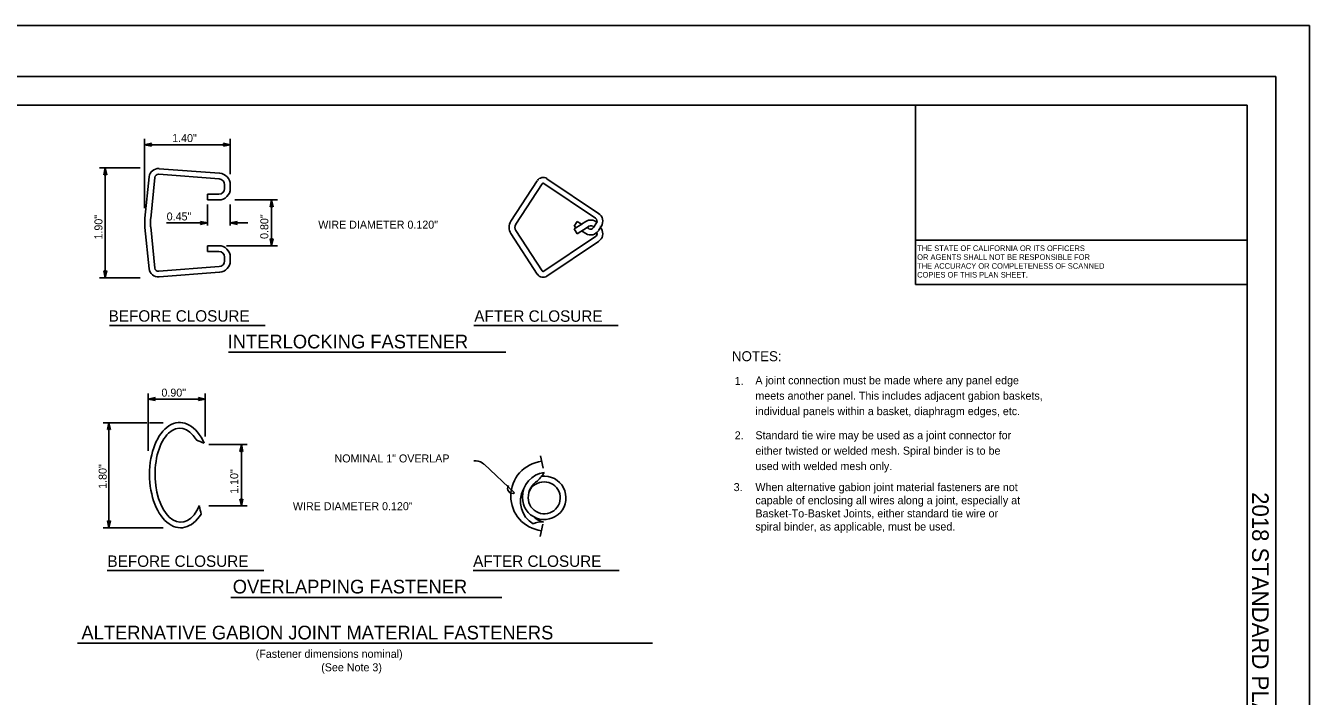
# Model space of a CAD drawing. Extents: x -894 to 866, y -476 to 714.
# Drawn here: x -257 to 866, y 127 to 714 of the extents above; entities that cross this region are included whole.
import ezdxf

# ---------------------------------------------------------------- set-up
doc = ezdxf.new("R2010")
doc.units = 0
for name, color, linetype in [('10 Sheet Format', 7, 'Continuous'), ('56 Stage 3 Anno', 7, 'Continuous'), ('57 Undefined', 7, 'Continuous'), ('60 Nongeo Data', 7, 'Continuous')]:
    doc.layers.add(name, color=color, linetype=linetype)

msp = doc.modelspace()

# ---------------------------------------------------------------- linework, layer by layer
at = {"layer": '10 Sheet Format'}
for p, q in [((-863.4, 669), (836.6, 669)), ((836.6, 669), (836.6, 669)), ((836.6, 669), (836.6, -431)), ((-813.5, 644), (811.5, 644)), ((521.5, 487.1), (521.5, 644)), ((811.5, -406), (811.5, 644)), ((811.5, 525.9), (521.5, 525.9)), ((811.5, 487.1), (521.5, 487.1))]:
    msp.add_line(p, q, dxfattribs=at)
for points in [[(-894, 713.6), (866, 713.6), (866, -476.4), (-894, -476.4)], [(-894, 713.6), (866, 713.6), (866, -476.4), (-894, -476.4)], [(-863.4, -431), (836.6, -431), (836.6, 669), (-863.4, 669)]]:
    msp.add_lwpolyline(points, close=True, dxfattribs=at)
at = {"layer": '56 Stage 3 Anno'}
for p, q in [((-153, 553.9), (-153, 614.4)), ((-153, 609.4), (-147, 610.8)), ((-153, 609.4), (-78, 609.4)), ((-147, 608.1), (-153, 609.4)), ((-153, 609.4), (-153, 609.4)), ((-151.6, 609.4), (-147.3, 610.4)), ((-147.2, 608.4), (-151.6, 609.4)), ((-150.3, 609.4), (-147.4, 610)), ((-147.5, 608.8), (-150.3, 609.4)), ((-148.9, 609.4), (-147.7, 609.7)), ((-147.7, 609.1), (-148.9, 609.4)), ((-147, 610.8), (-147.8, 609.4)), ((-147.8, 609.4), (-147, 608.1)), ((-147, 610.8), (-147, 610.8)), ((-147, 608.1), (-147, 608.1)), ((-83.2, 609.4), (-84, 610.8)), ((-84, 610.8), (-84, 610.8)), ((-84, 610.8), (-78, 609.4)), ((-78, 609.4), (-84, 608.1)), ((-84, 608.1), (-83.2, 609.4)), ((-84, 608.1), (-84, 608.1)), ((-83.8, 610.4), (-79.4, 609.4)), ((-79.4, 609.4), (-83.8, 608.5)), ((-83.6, 610), (-80.8, 609.4)), ((-80.8, 609.4), (-83.6, 608.8)), ((-83.4, 609.7), (-82.2, 609.4)), ((-82.2, 609.4), (-83.4, 609.2)), ((-78, 583.7), (-78, 614.4)), ((-78, 609.4), (-78, 609.4)), ((-156.9, 589), (-192.3, 589)), ((-188.6, 583), (-187.3, 589)), ((-188.3, 583.3), (-187.3, 587.7)), ((-187.9, 583.5), (-187.3, 586.3)), ((-187.6, 583.7), (-187.3, 584.9)), ((-187.3, 493), (-187.3, 589)), ((-187.3, 589), (-187.3, 589)), ((-187.3, 589), (-186, 583)), ((-187.3, 587.6), (-186.3, 583.3)), ((-187.3, 586.3), (-186.7, 583.4)), ((-187.3, 584.9), (-187, 583.7)), ((-187.3, 583.8), (-188.6, 583)), ((-188.6, 583), (-188.6, 583)), ((-186, 583), (-187.3, 583.8)), ((-186, 583), (-186, 583)), ((-98, 538.8), (-98, 557)), ((-78, 538.8), (-78, 557)), ((-74.1, 561), (-36.8, 561)), ((-43.2, 555), (-41.8, 561)), ((-41.8, 555.8), (-43.2, 555)), ((-43.2, 555), (-43.2, 555)), ((-42.8, 555.3), (-41.8, 559.7)), ((-42.5, 555.5), (-41.8, 558.3)), ((-42.1, 555.7), (-41.8, 556.9)), ((-41.8, 521), (-41.8, 561)), ((-41.8, 561), (-41.8, 561)), ((-41.8, 561), (-40.5, 555)), ((-41.8, 559.6), (-40.9, 555.3)), ((-41.8, 558.3), (-41.2, 555.4)), ((-41.8, 556.9), (-41.6, 555.7)), ((-40.5, 555), (-41.8, 555.8)), ((-40.5, 555), (-40.5, 555)), ((-133.9, 541), (-98, 541)), ((-103.2, 541), (-104, 542.3)), ((-104, 542.3), (-104, 542.3)), ((-104, 542.3), (-98, 541)), ((-98, 541), (-104, 539.6)), ((-104, 539.6), (-103.2, 541)), ((-104, 539.6), (-104, 539.6)), ((-103.8, 542), (-99.4, 541)), ((-99.4, 541), (-103.8, 540)), ((-103.6, 541.6), (-100.8, 541)), ((-100.8, 541), (-103.6, 540.3)), ((-103.4, 541.3), (-102.2, 541)), ((-102.2, 541), (-103.4, 540.7)), ((-98, 541), (-98, 541)), ((-78, 541), (-72, 542.3)), ((-72, 539.6), (-78, 541)), ((-78, 541), (-78, 541)), ((-78, 541), (-62.6, 541)), ((-76.6, 541), (-72.3, 541.9)), ((-72.2, 540), (-76.6, 541)), ((-75.3, 541), (-72.4, 541.6)), ((-72.5, 540.3), (-75.3, 541)), ((-73.9, 541), (-72.7, 541.2)), ((-72.7, 540.7), (-73.9, 541)), ((-72, 542.3), (-72.8, 541)), ((-72.8, 541), (-72, 539.6)), ((-72, 542.3), (-72, 542.3)), ((-72, 539.6), (-72, 539.6)), ((-81.4, 521), (-36.8, 521)), ((-41.8, 521), (-43.2, 527)), ((-43.2, 527), (-43.2, 527)), ((-43.2, 527), (-41.8, 526.2)), ((-41.8, 522.4), (-42.8, 526.8)), ((-41.8, 523.8), (-42.5, 526.6)), ((-41.8, 525.2), (-42.1, 526.4)), ((-41.8, 526.2), (-40.5, 527)), ((-40.5, 527), (-41.8, 521)), ((-40.9, 526.8), (-41.8, 522.4)), ((-41.2, 526.6), (-41.8, 523.8)), ((-41.6, 526.4), (-41.8, 525.2)), ((-41.8, 521), (-41.8, 521)), ((-40.5, 527), (-40.5, 527)), ((-187.3, 493), (-188.6, 499)), ((-188.6, 499), (-188.6, 499)), ((-188.6, 499), (-187.3, 498.2)), ((-187.3, 494.4), (-188.3, 498.8)), ((-187.3, 495.8), (-187.9, 498.6)), ((-187.3, 497.2), (-187.6, 498.4)), ((-187.3, 498.2), (-186, 499)), ((-186, 499), (-187.3, 493)), ((-186.3, 498.8), (-187.3, 494.4)), ((-186.7, 498.6), (-187.3, 495.8)), ((-187, 498.4), (-187.3, 497.2)), ((-186, 499), (-186, 499)), ((-156.9, 493), (-192.3, 493)), ((-187.3, 493), (-187.3, 493)), ((-149.8, 391.7), (-149.8, 341.5)), ((-149.8, 386.7), (-143.8, 388.1)), ((-149.8, 386.7), (-99.8, 386.7)), ((-143.8, 385.4), (-149.8, 386.7)), ((-149.8, 386.7), (-149.8, 386.7)), ((-148.4, 386.7), (-144, 387.7)), ((-144, 385.7), (-148.4, 386.7)), ((-147, 386.7), (-144.2, 387.3)), ((-144.3, 386.1), (-147, 386.7)), ((-145.7, 386.7), (-144.4, 387)), ((-144.4, 386.4), (-145.7, 386.7)), ((-143.8, 388.1), (-144.6, 386.7)), ((-144.6, 386.7), (-143.8, 385.4)), ((-143.8, 388.1), (-143.8, 388.1)), ((-143.8, 385.4), (-143.8, 385.4)), ((-105, 386.7), (-105.8, 388.1)), ((-105.8, 388.1), (-105.8, 388.1)), ((-105.8, 388.1), (-99.8, 386.7)), ((-99.8, 386.7), (-105.8, 385.4)), ((-105.8, 385.4), (-105, 386.7)), ((-105.8, 385.4), (-105.8, 385.4)), ((-105.6, 387.7), (-101.2, 386.7)), ((-101.2, 386.7), (-105.6, 385.8)), ((-105.4, 387.3), (-102.6, 386.7)), ((-102.6, 386.7), (-105.4, 386.1)), ((-105.2, 387), (-103.9, 386.7)), ((-103.9, 386.7), (-105.2, 386.5)), ((-99.8, 391.7), (-99.8, 354.1)), ((-99.8, 386.7), (-99.8, 386.7)), ((-189.1, 366.1), (-151, 366.1)), ((-185.4, 360.1), (-184.1, 366.1)), ((-184.1, 360.9), (-185.4, 360.1)), ((-185.4, 360.1), (-185.4, 360.1)), ((-185.1, 360.3), (-184.1, 364.7)), ((-184.7, 360.5), (-184.1, 363.3)), ((-184.4, 360.7), (-184.1, 361.9)), ((-184.1, 366.1), (-184.1, 274.1)), ((-184.1, 366.1), (-184.1, 366.1)), ((-184.1, 366.1), (-182.8, 360.1)), ((-184.1, 364.7), (-183.1, 360.3)), ((-184.1, 363.3), (-183.5, 360.5)), ((-184.1, 361.9), (-183.8, 360.7)), ((-182.8, 360.1), (-184.1, 360.9)), ((-182.8, 360.1), (-182.8, 360.1)), ((-148.6, 366.1), (-136.8, 366.1)), ((-96.7, 346.9), (-63.2, 346.9)), ((-69.6, 340.9), (-68.2, 346.9)), ((-68.2, 341.7), (-69.6, 340.9)), ((-69.6, 340.9), (-69.6, 340.9)), ((-69.2, 341.1), (-68.2, 345.5)), ((-68.9, 341.3), (-68.2, 344.1)), ((-68.5, 341.5), (-68.2, 342.7)), ((-68.2, 346.9), (-68.2, 293.2)), ((-68.2, 346.9), (-68.2, 346.9)), ((-68.2, 346.9), (-66.9, 340.9)), ((-68.2, 345.5), (-67.3, 341.1)), ((-68.2, 344.1), (-67.6, 341.3)), ((-68.2, 342.7), (-68, 341.5)), ((-66.9, 340.9), (-68.2, 341.7)), ((-66.9, 340.9), (-66.9, 340.9)), ((195.7, 326.4), (193.3, 337.2)), ((137.1, 332.6), (135.1, 332.6)), ((170.8, 304.6), (144, 329.9)), ((-96.7, 293.2), (-63.2, 293.2)), ((-68.2, 293.2), (-69.6, 299.2)), ((-69.6, 299.2), (-69.6, 299.2)), ((-69.6, 299.2), (-68.2, 298.4)), ((-68.2, 294.6), (-69.2, 299)), ((-68.2, 296), (-68.9, 298.8)), ((-68.2, 297.4), (-68.5, 298.6)), ((-68.2, 298.4), (-66.9, 299.2)), ((-66.9, 299.2), (-68.2, 293.2)), ((-67.3, 299), (-68.2, 294.6)), ((-67.6, 298.8), (-68.2, 296)), ((-68, 298.6), (-68.2, 297.4)), ((-68.2, 293.2), (-68.2, 293.2)), ((-66.9, 299.2), (-66.9, 299.2)), ((-189.1, 274.1), (-136.8, 274.1)), ((-184.1, 274.1), (-185.4, 280.1)), ((-185.4, 280.1), (-185.4, 280.1)), ((-185.4, 280.1), (-184.1, 279.3)), ((-184.1, 275.5), (-185.1, 279.8)), ((-184.1, 276.8), (-184.7, 279.6)), ((-184.1, 278.2), (-184.3, 279.4)), ((-184.1, 279.3), (-182.7, 280.1)), ((-182.7, 280.1), (-184.1, 274.1)), ((-183.1, 279.8), (-184.1, 275.4)), ((-183.5, 279.6), (-184.1, 276.8)), ((-183.8, 279.4), (-184.1, 278.2)), ((-184.1, 274.1), (-184.1, 274.1)), ((-182.7, 280.1), (-182.7, 280.1)), ((195.5, 277.3), (193.2, 266.6))]:
    msp.add_line(p, q, dxfattribs=at)
for centre, radius, start, end in [((137.1, 322.6), 10, 46.6367, 90), ((198, 301.9), 30.6, 96.7899, 262.9327), ((169, 308.5), 4.32, 144.6229, 294.0034)]:
    msp.add_arc(centre, radius, start, end, dxfattribs=at)
at = {"layer": '57 Undefined'}
for p, q in [((-183.6, 451.1), (-47.4, 451.1)), ((135.1, 451.1), (261.3, 451.1)), ((-79.6, 427.7), (163.2, 427.7)), ((-185.8, 236.6), (-48.5, 236.6)), ((134.6, 236.6), (262.2, 236.6)), ((-77.5, 213.2), (159.5, 213.2)), ((-211.5, 173.1), (291.5, 173.1))]:
    msp.add_line(p, q, dxfattribs=at)
at = {"layer": '60 Nongeo Data'}
for p, q in [((-140.3, 588.4), (-87.3, 584.4)), ((-152.6, 545.2), (-148.8, 581.3)), ((-147.6, 544.7), (-143.9, 580.8)), ((-140.6, 583.5), (-87.6, 579.4)), ((-83, 571), (-83, 574.4)), ((-78, 571), (-78, 574.4)), ((190.6, 577.9), (167.5, 542.5)), ((194.8, 575.2), (171.7, 539.8)), ((196.2, 575.5), (241.4, 545.2)), ((199, 579.6), (244.2, 549.3)), ((-98, 561), (-98, 566)), ((-98, 566), (-88, 566)), ((-98, 561), (-88, 561)), ((223, 538), (225.6, 542.3)), ((229.5, 539.9), (223, 535.8)), ((225.6, 542.3), (229.4, 539.9)), ((233.2, 542.2), (229.4, 539.9)), ((242.5, 540.9), (239.9, 536.8)), ((-152.6, 536.9), (-148.8, 500.8)), ((-147.6, 537.4), (-143.9, 501.3)), ((167.5, 531.6), (190.6, 496.1)), ((171.7, 534.3), (194.8, 498.9)), ((196.2, 498.6), (241.4, 528.9)), ((223.2, 536), (222.9, 536)), ((223, 538), (224.7, 536.9)), ((223, 535.8), (225.6, 531.5)), ((234.2, 536.9), (225.6, 531.5)), ((229.4, 533.9), (233, 531.7)), ((235.8, 538), (234.1, 536.9)), ((234.1, 536.9), (235.7, 535.9)), ((246.7, 538.3), (244.1, 534.2)), ((246.7, 535.8), (245.9, 537)), ((-98, 516), (-98, 521)), ((-98, 521), (-88, 521)), ((199, 494.4), (244.2, 524.8)), ((-98, 516), (-88, 516)), ((-83, 507.7), (-83, 511)), ((-78, 507.7), (-78, 511)), ((-140.6, 498.6), (-87.6, 502.7)), ((-140.3, 493.6), (-87.3, 497.7))]:
    msp.add_line(p, q, dxfattribs=at)
for centre, radius, start, end in [((-140.9, 580.5), 8, 85.6013, 174.0532), ((-88, 574.4), 10, 0, 85.6013), ((-140.9, 580.5), 3, 85.6013, 174.0532), ((-88, 574.4), 5, 0, 85.6013), ((195.7, 574.7), 6, 56.1229, 146.8886), ((195.7, 574.7), 1, 56.1229, 146.8887), ((-88, 571), 10, 270, 0), ((-88, 571), 5, 270, 0), ((-112.8, 541), 40, 174.0532, 185.9468), ((-112.8, 541), 35, 174.0532, 185.9468), ((175.9, 537), 10, 146.8887, 213.1113), ((175.9, 537), 5, 146.8887, 213.1113), ((237.4, 535.5), 8, 48.2608, 122.2761), ((239.9, 542.5), 3, 327.7243, 57.7244), ((239.9, 542.5), 8, 327.7243, 57.7244), ((237.3, 538.4), 8, 237.7245, 327.7244), ((237.3, 538.4), 3, 237.7245, 327.7244), ((237.4, 535.5), 3, 32.2754, 122.2753), ((239.9, 531.5), 3, 302.2749, 19.9659), ((239.9, 531.5), 8, 302.2757, 32.2768), ((236.8, 532.7), 10, 32.2758, 32.6939), ((238.5, 533.8), 8, 32.2804, 32.6939), ((-88, 511), 10, 0, 90), ((-88, 511), 5, 0, 90), ((-88, 507.7), 5, 274.3987, 0), ((-88, 507.7), 10, 274.3988, 0), ((-140.9, 501.6), 8, 185.9468, 274.3987), ((-140.9, 501.6), 3, 185.9468, 274.3987), ((195.7, 499.4), 6, 213.1114, 303.8771), ((195.7, 499.4), 1, 213.1113, 303.8771), ((199.6, 300.8), 22, 98.0872, 180.6772), ((196.7, 300.3), 19, 179.2963, 96.9693), ((199.7, 300.7), 17, 120.6227, 181.0258), ((170, 337.2), 30.3, 313.5194, 331.1721), ((198.5, 297), 22.6, 151.2831, 239.3086), ((196.7, 300.3), 14, 180.1099, 90.2734), ((196.6, 299.8), 14.5, 89.9253, 155.9378), ((199.7, 296.9), 18, 227.2955, 258.342), ((194.6, 260.6), 18.6, 85.9089, 114.3414)]:
    msp.add_arc(centre, radius, start, end, dxfattribs=at)
for centre, major_axis, ratio, start_param, end_param in [((-121.8, 320.2), (0.6, -46.1), 0.58153, 2.215908, 7.014707), ((-121.8, 320.2), (0.5, -41.2), 0.532767, 2.419841, 7.142626), ((-85.1, 402.6), (0, -57.2), 0.9, 5.828197, 5.974273), ((-178.6, 269.8), (0, 85), 0.9, 4.904685, 4.990388)]:
    msp.add_ellipse(centre, major_axis=major_axis, ratio=ratio, start_param=start_param, end_param=end_param, dxfattribs=at)

# ---------------------------------------------------------------- texts
at = {"layer": '10 Sheet Format'}
for s, p in [('THE STATE OF CALIFORNIA OR ITS OFFICERS', (522.9, 516.3)), ('THE ACCURACY OR COMPLETENESS OF SCANNED', (522.9, 500.8)), ('OR AGENTS SHALL NOT BE RESPONSIBLE FOR', (522.9, 508.6)), ('COPIES OF THIS PLAN SHEET.', (522.9, 493.1))]:
    msp.add_text(s, height=4.9, dxfattribs=at).set_placement(p)
msp.add_text('2018 STANDARD PLAN D100B', height=14.5, rotation=270, dxfattribs=at).set_placement((815.9, 305.3))
at = {"layer": '57 Undefined'}
for s, height, p in [('1.40"', 7, (-128.8, 611.7)), ('0.45"', 7, (-133.6, 543.1)), ('WIRE DIAMETER 0.120"', 7, (-1, 535.9)), ('BEFORE CLOSURE', 10, (-184.4, 454.5)), ('AFTER CLOSURE', 10, (135.5, 454.4)), ('INTERLOCKING FASTENER', 12, (-80.3, 431.1)), ('NOTES:', 8.75, (360.8, 419.9)), ('1.', 7, (363.3, 399.2)), ('A joint connection must be made where any panel edge', 7, (381.4, 399.7)), ('0.90"', 7, (-138.2, 388.9)), ('meets another panel. This includes adjacent gabion baskets,', 7, (381.4, 386.2)), ('individual panels within a basket, diaphragm edges, etc.', 7, (381.4, 372.7)), ('2.', 7, (363.3, 351.5)), ('Standard tie wire may be used as a joint connector for', 7, (381.4, 351.6)), ('NOMINAL 1" OVERLAP', 7, (13.2, 331.3)), ('either twisted or welded mesh. Spiral binder is to be', 7, (381.4, 338.1)), ('used with welded mesh only.', 7, (381.4, 324.6)), ('3.', 7, (362.4, 306.2)), ('When alternative gabion joint material fasteners are not', 7, (381.4, 306.2)), ('WIRE DIAMETER 0.120"', 7, (-23.2, 289.5)), ('capable of enclosing all wires along a joint, especially at', 7, (381.4, 294.7)), ('Basket-To-Basket Joints, either standard tie wire or', 7, (381.4, 283.2)), ('spiral binder, as applicable, must be used.', 7, (381.4, 271.7)), ('BEFORE CLOSURE', 10, (-185.4, 239.9)), ('AFTER CLOSURE', 10, (134.5, 239.9)), ('OVERLAPPING FASTENER', 12, (-75.8, 216.6)), ('ALTERNATIVE GABION JOINT MATERIAL FASTENERS', 12, (-208.2, 176.4)), ('(Fastener dimensions nominal)', 7, (-55.7, 160.3)), ('(See Note 3)', 7, (1.6, 148.5))]:
    msp.add_text(s, height=height, dxfattribs=at).set_placement(p)
for s, p in [('1.90"', (-189.8, 526.4)), ('0.80"', (-44.7, 526.9)), ('1.80"', (-186.1, 308.2)), ('1.10"', (-71, 303.8))]:
    msp.add_text(s, height=7, rotation=90, dxfattribs=at).set_placement(p)

doc.saveas('drawing.dxf')
